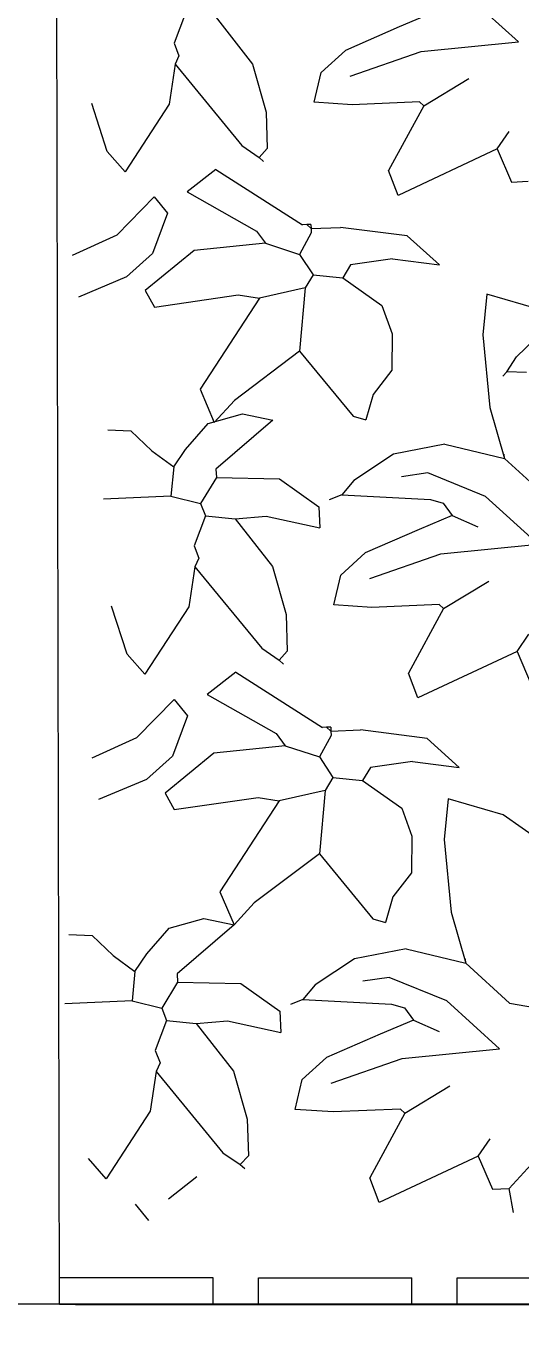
# Model space of a CAD drawing. Header units: centimetres. Extents: x 5667 to 17750, y 274 to 6203.
# Drawn here: x 13295.2 to 13332.7, y 1490.8 to 1589.5 of the extents above; entities that cross this region are included whole.
import ezdxf

# ---------------------------------------------------------------- set-up
doc = ezdxf.new("R2010")
doc.units = ezdxf.units.CM
doc.header["$MEASUREMENT"] = 0
doc.layers.get('0').update_dxf_attribs({"lineweight": 18})
for name, color, linetype, lineweight in [('A-FURN', 8, 'Continuous', 9), ('A-WALL-FULL', 7, 'Continuous', 20), ('G-ANNO-DIM', 3, 'Continuous', 9), ('G-HEDGE', 104, 'Continuous', 9)]:
    doc.layers.add(name, color=color, linetype=linetype, lineweight=lineweight)
doc.styles.add('ARIAL', font='arial.ttf')
doc.dimstyles.new('TICK_36', dxfattribs={"dimtxt": 10, "dimasz": 3.6, "dimexe": 1.8, "dimexo": 1.2, "dimgap": 1.8, "dimtad": 0, "dimdec": 0, "dimzin": 0, "dimdsep": 46, "dimtxsty": 'ARIAL', "dimblk": 'OBLIQUE', "dimcen": 1.8, "dimdle": 1.8, "dimclrd": 256, "dimclrt": 256, "dimadec": 0, "dimazin": 0, "dimtfac": 1, "dimtdec": 0, "dimtmove": 1, "dimatfit": 3, "dimldrblk": 'OPEN90', "dimfxl": 1, "dimtolj": 1, "dimtzin": 0, "dimarcsym": 0})

# ---------------------------------------------------------------- blocks, each defined once
blk = doc.blocks.new('_Oblique')
at = {"color": 0, "linetype": 'ByBlock', "lineweight": -2}
blk.add_line((-0.5, -0.5), (0.5, 0.5), dxfattribs=at)
blk = doc.blocks.new('*D104')
at = {"layer": 'Defpoints', "color": 0, "transparency": 16777216}
for p in [(13297.182, 1746.602), (13297.735, 1492.602), (13616.14, 1492.602)]:
    blk.add_point(p, dxfattribs=at)
at = {"layer": 'G-ANNO-DIM', "lineweight": -2, "transparency": 16777216}
for p, q in [((13616.14, 1748.402), (13616.14, 1632.514)), ((13616.14, 1490.802), (13616.14, 1606.69))]:
    blk.add_line(p, q, dxfattribs=at)
at = {"layer": 'G-ANNO-DIM', "color": 0, "lineweight": -2, "transparency": 16777216}
for p, q in [((13298.382, 1746.602), (13617.94, 1746.602)), ((13298.935, 1492.602), (13617.94, 1492.602))]:
    blk.add_line(p, q, dxfattribs=at)
at = {"layer": 'G-ANNO-DIM', "lineweight": -2, "transparency": 16777216, "xscale": 3.6, "yscale": 3.6, "zscale": 3.6}
for p, rotation in [((13616.14, 1746.602), 90), ((13616.14, 1492.602), 270)]:
    blk.add_blockref('_Oblique', p, dxfattribs=dict(at, rotation=rotation))
at = {"layer": 'G-ANNO-DIM', "transparency": 16777216, "insert": (13616.14, 1619.602), "char_height": 10, "attachment_point": 5, "rotation": 90, "style": 'ARIAL'}
blk.add_mtext('\\A1;254', dxfattribs=at)
blk = doc.blocks.new('_Open90')
at = {"color": 0, "linetype": 'ByBlock', "lineweight": -2}
for p, q in [((-0.5, 0.5), (0, 0)), ((0, 0), (-1, 0)), ((0, 0), (-0.5, -0.5))]:
    blk.add_line(p, q, dxfattribs=at)

msp = doc.modelspace()

# ---------------------------------------------------------------- linework, layer by layer
at = {"layer": 'A-FURN'}
for p, q in [((13309.37, 1494.602), (13297.73, 1494.602)), ((13309.37, 1492.602), (13309.37, 1494.602)), ((13312.793, 1492.602), (13312.793, 1494.602)), ((13312.793, 1494.602), (13324.429, 1494.602)), ((13324.429, 1492.602), (13324.429, 1494.602)), ((13327.852, 1492.602), (13327.852, 1494.602)), ((13327.852, 1494.602), (13339.488, 1494.602)), ((13297.735, 1492.602), (13309.37, 1492.602)), ((13312.793, 1492.602), (13324.429, 1492.602)), ((13327.852, 1492.602), (13339.488, 1492.602))]:
    msp.add_line(p, q, dxfattribs=at)
at = {"layer": 'A-WALL-FULL'}
for p, q in [((13297.735, 1492.602), (13297.182, 1746.602)), ((13652.735, 1492.602), (12632.735, 1492.602))]:
    msp.add_line(p, q, dxfattribs=at)
at = {"layer": 'G-HEDGE'}
for p, q in [((13332.487, 1588.32), (13328.497, 1591.956)), ((13307.277, 1590.478), (13306.419, 1588.206)), ((13309.521, 1590.257), (13312.349, 1586.631)), ((13325.971, 1590.51), (13323.465, 1589.443)), ((13323.465, 1589.443), (13319.392, 1587.669)), ((13325.116, 1587.59), (13332.487, 1588.32)), ((13306.419, 1588.206), (13306.779, 1587.264)), ((13306.779, 1587.264), (13306.488, 1586.613)), ((13319.392, 1587.669), (13317.549, 1585.994)), ((13319.743, 1585.723), (13325.116, 1587.59)), ((13306.488, 1586.613), (13306.032, 1583.591)), ((13306.488, 1586.613), (13311.545, 1580.449)), ((13312.349, 1586.631), (13313.387, 1582.991)), ((13317.01, 1583.735), (13317.549, 1585.994)), ((13325.321, 1583.459), (13328.743, 1585.524)), ((13301.349, 1580.004), (13300.166, 1583.643)), ((13306.032, 1583.591), (13302.693, 1578.467)), ((13319.891, 1583.542), (13317.01, 1583.735)), ((13324.989, 1583.764), (13319.891, 1583.542)), ((13325.321, 1583.459), (13322.662, 1578.555)), ((13325.321, 1583.459), (13324.989, 1583.764)), ((13313.387, 1582.991), (13313.47, 1580.214)), ((13330.89, 1580.191), (13331.791, 1581.506)), ((13311.545, 1580.449), (13312.861, 1579.549)), ((13302.693, 1578.468), (13301.349, 1580.004)), ((13313.47, 1580.214), (13312.861, 1579.549)), ((13312.861, 1579.549), (13313.193, 1579.244)), ((13330.89, 1580.191), (13323.383, 1576.672)), ((13330.89, 1580.191), (13331.957, 1577.683)), ((13309.572, 1578.622), (13307.411, 1576.933)), ((13309.572, 1578.622), (13316.138, 1574.44)), ((13323.383, 1576.672), (13322.662, 1578.555)), ((13331.957, 1577.683), (13333.232, 1577.739)), ((13302.084, 1573.682), (13304.905, 1576.558)), ((13304.905, 1576.558), (13305.916, 1575.325)), ((13307.411, 1576.933), (13312.648, 1573.968)), ((13305.916, 1575.325), (13304.785, 1572.264)), ((13316.457, 1574.454), (13316.138, 1574.44)), ((13316.775, 1574.468), (13316.457, 1574.454)), ((13316.457, 1574.454), (13316.789, 1574.149)), ((13316.775, 1574.468), (13316.789, 1574.149)), ((13298.713, 1572.138), (13302.084, 1573.682)), ((13312.648, 1573.968), (13313.326, 1573.04)), ((13316.803, 1573.831), (13315.917, 1572.196)), ((13316.789, 1574.149), (13319.019, 1574.246)), ((13316.789, 1574.149), (13316.803, 1573.831)), ((13324.067, 1573.603), (13319.019, 1574.246)), ((13326.508, 1571.406), (13324.067, 1573.603)), ((13307.924, 1572.486), (13304.226, 1569.452)), ((13313.326, 1573.04), (13307.924, 1572.486)), ((13313.326, 1573.04), (13315.917, 1572.196)), ((13304.785, 1572.264), (13302.81, 1570.489)), ((13315.917, 1572.196), (13316.942, 1570.645)), ((13322.954, 1571.865), (13319.782, 1571.406)), ((13322.954, 1571.865), (13326.508, 1571.406)), ((13302.81, 1570.489), (13299.17, 1568.966)), ((13316.942, 1570.645), (13316.346, 1569.661)), ((13316.942, 1570.645), (13319.186, 1570.423)), ((13319.782, 1571.406), (13319.186, 1570.423)), ((13316.346, 1569.661), (13312.87, 1568.871)), ((13316.346, 1569.661), (13315.918, 1564.854)), ((13319.186, 1570.423), (13322.151, 1568.318)), ((13304.226, 1569.452), (13304.918, 1568.205)), ((13304.918, 1568.205), (13311.263, 1569.12)), ((13312.87, 1568.871), (13308.383, 1561.972)), ((13311.263, 1569.12), (13312.87, 1568.871)), ((13330.111, 1569.173), (13329.805, 1566.088)), ((13334.267, 1567.972), (13330.111, 1569.173)), ((13322.151, 1568.318), (13322.925, 1566.182)), ((13322.925, 1566.182), (13322.899, 1563.416)), ((13329.805, 1566.088), (13330.339, 1560.583)), ((13332.353, 1564.443), (13333.76, 1565.794)), ((13315.918, 1564.854), (13310.973, 1561.127)), ((13315.918, 1564.854), (13319.964, 1559.923)), ((13331.626, 1563.304), (13332.353, 1564.443)), ((13322.899, 1563.416), (13321.487, 1561.586)), ((13331.627, 1563.304), (13331.322, 1562.972)), ((13333.108, 1563.247), (13331.626, 1563.304)), ((13308.383, 1561.972), (13309.45, 1559.464)), ((13321.487, 1561.586), (13320.933, 1559.646)), ((13310.973, 1561.127), (13309.45, 1559.464)), ((13308.98, 1559.37), (13311.587, 1560.098)), ((13313.889, 1559.618), (13309.582, 1555.92)), ((13311.587, 1560.098), (13313.889, 1559.618)), ((13319.964, 1559.923), (13320.933, 1559.646)), ((13330.339, 1560.583), (13331.435, 1556.727)), ((13301.379, 1558.885), (13303.142, 1558.808)), ((13303.142, 1558.808), (13304.734, 1557.304)), ((13307.282, 1557.415), (13308.98, 1559.37)), ((13326.919, 1557.808), (13323.017, 1557.039)), ((13326.919, 1557.808), (13331.435, 1556.727)), ((13304.734, 1557.304), (13306.381, 1556.099)), ((13306.381, 1556.099), (13307.282, 1557.415)), ((13323.017, 1557.039), (13320.025, 1555.066)), ((13331.435, 1556.727), (13331.421, 1557.047)), ((13331.435, 1556.727), (13334.76, 1553.68)), ((13306.381, 1556.099), (13306.16, 1553.855)), ((13309.582, 1555.92), (13309.61, 1555.282)), ((13309.61, 1555.282), (13308.418, 1553.315)), ((13309.61, 1555.282), (13314.403, 1555.172)), ((13314.403, 1555.172), (13317.368, 1553.066)), ((13320.025, 1555.066), (13319.107, 1553.956)), ((13325.635, 1555.633), (13323.635, 1555.342)), ((13329.999, 1553.851), (13325.635, 1555.633)), ((13306.16, 1553.855), (13301.063, 1553.633)), ((13306.16, 1553.855), (13308.418, 1553.315)), ((13319.107, 1553.956), (13318.165, 1553.596)), ((13319.107, 1553.956), (13325.825, 1553.61)), ((13333.989, 1550.215), (13329.999, 1553.851)), ((13308.418, 1553.315), (13308.779, 1552.373)), ((13317.368, 1553.066), (13317.437, 1551.474)), ((13325.825, 1553.61), (13326.795, 1553.333)), ((13326.795, 1553.333), (13327.473, 1552.405)), ((13308.779, 1552.373), (13307.92, 1550.101)), ((13308.779, 1552.373), (13311.023, 1552.152)), ((13311.023, 1552.152), (13313.391, 1552.345)), ((13311.023, 1552.152), (13313.851, 1548.526)), ((13313.391, 1552.345), (13317.437, 1551.474)), ((13327.473, 1552.405), (13324.967, 1551.338)), ((13327.473, 1552.405), (13329.426, 1551.533)), ((13324.967, 1551.338), (13320.894, 1549.564)), ((13307.92, 1550.101), (13308.28, 1549.159)), ((13326.618, 1549.485), (13333.989, 1550.215)), ((13308.28, 1549.159), (13307.99, 1548.508)), ((13320.894, 1549.564), (13319.051, 1547.888)), ((13321.244, 1547.618), (13326.618, 1549.485)), ((13307.99, 1548.508), (13307.534, 1545.486)), ((13307.99, 1548.508), (13313.047, 1542.344)), ((13313.851, 1548.526), (13314.889, 1544.886)), ((13318.512, 1545.63), (13319.051, 1547.888)), ((13326.823, 1545.354), (13330.245, 1547.419)), ((13302.851, 1541.899), (13301.668, 1545.538)), ((13307.534, 1545.486), (13304.195, 1540.362)), ((13314.889, 1544.886), (13314.972, 1542.109)), ((13321.393, 1545.437), (13318.512, 1545.63)), ((13326.491, 1545.659), (13321.393, 1545.437)), ((13326.823, 1545.354), (13324.164, 1540.45)), ((13326.823, 1545.354), (13326.491, 1545.659)), ((13332.392, 1542.086), (13333.293, 1543.401)), ((13304.195, 1540.363), (13302.851, 1541.899)), ((13313.047, 1542.344), (13314.363, 1541.444)), ((13314.972, 1542.109), (13314.363, 1541.444)), ((13332.392, 1542.086), (13324.885, 1538.566)), ((13332.392, 1542.086), (13333.459, 1539.578)), ((13314.363, 1541.444), (13314.695, 1541.139)), ((13311.074, 1540.517), (13308.912, 1538.828)), ((13311.074, 1540.517), (13317.64, 1536.335)), ((13324.885, 1538.566), (13324.164, 1540.45)), ((13303.586, 1535.577), (13306.407, 1538.453)), ((13306.407, 1538.453), (13307.418, 1537.22)), ((13308.912, 1538.828), (13314.15, 1535.863)), ((13307.418, 1537.22), (13306.286, 1534.159)), ((13317.959, 1536.349), (13317.64, 1536.335)), ((13318.277, 1536.363), (13317.959, 1536.349)), ((13317.959, 1536.349), (13318.291, 1536.044)), ((13318.277, 1536.363), (13318.291, 1536.044)), ((13318.291, 1536.044), (13320.521, 1536.141)), ((13318.291, 1536.044), (13318.305, 1535.726)), ((13325.569, 1535.497), (13320.521, 1536.141)), ((13300.215, 1534.033), (13303.586, 1535.577)), ((13314.828, 1534.935), (13309.426, 1534.381)), ((13314.15, 1535.863), (13314.828, 1534.935)), ((13314.828, 1534.935), (13317.419, 1534.091)), ((13318.305, 1535.726), (13317.419, 1534.091)), ((13328.01, 1533.3), (13325.569, 1535.497)), ((13306.286, 1534.159), (13304.312, 1532.384)), ((13309.426, 1534.381), (13305.728, 1531.347)), ((13317.419, 1534.091), (13318.444, 1532.54)), ((13321.284, 1533.301), (13320.688, 1532.318)), ((13324.456, 1533.76), (13321.284, 1533.301)), ((13324.456, 1533.76), (13328.01, 1533.3)), ((13304.312, 1532.384), (13300.672, 1530.86)), ((13318.444, 1532.54), (13317.848, 1531.556)), ((13318.444, 1532.54), (13320.688, 1532.318)), ((13320.688, 1532.318), (13323.653, 1530.213)), ((13305.728, 1531.347), (13306.42, 1530.1)), ((13306.42, 1530.1), (13312.765, 1531.015)), ((13312.765, 1531.015), (13314.372, 1530.766)), ((13317.848, 1531.556), (13314.372, 1530.766)), ((13317.848, 1531.556), (13317.42, 1526.749)), ((13314.372, 1530.766), (13309.885, 1523.867)), ((13323.653, 1530.213), (13324.427, 1528.077)), ((13327.173, 1530.914), (13326.868, 1527.829)), ((13331.33, 1529.713), (13327.173, 1530.914)), ((13334.203, 1527.688), (13331.33, 1529.713)), ((13324.427, 1528.077), (13324.401, 1525.311)), ((13326.868, 1527.829), (13327.401, 1522.324)), ((13317.42, 1526.749), (13312.474, 1523.022)), ((13317.42, 1526.749), (13321.465, 1521.818)), ((13324.401, 1525.311), (13322.988, 1523.481)), ((13309.885, 1523.867), (13310.952, 1521.359)), ((13322.988, 1523.481), (13322.435, 1521.541)), ((13312.474, 1523.022), (13310.952, 1521.359)), ((13327.401, 1522.324), (13328.497, 1518.469)), ((13306.043, 1521.111), (13308.65, 1521.839)), ((13310.952, 1521.359), (13306.644, 1517.661)), ((13308.65, 1521.839), (13310.952, 1521.359)), ((13321.465, 1521.818), (13322.435, 1521.541)), ((13298.442, 1520.626), (13300.204, 1520.55)), ((13300.204, 1520.55), (13301.796, 1519.045)), ((13304.344, 1519.156), (13306.043, 1521.111)), ((13303.444, 1517.84), (13304.344, 1519.156)), ((13323.981, 1519.549), (13320.08, 1518.78)), ((13323.981, 1519.549), (13328.497, 1518.469)), ((13301.796, 1519.045), (13303.444, 1517.84)), ((13320.08, 1518.78), (13317.088, 1516.807)), ((13328.497, 1518.469), (13328.484, 1518.788)), ((13328.497, 1518.469), (13331.822, 1515.422)), ((13303.444, 1517.84), (13303.223, 1515.596)), ((13306.644, 1517.661), (13306.672, 1517.023)), ((13322.698, 1517.375), (13320.697, 1517.083)), ((13327.061, 1515.592), (13322.698, 1517.375)), ((13306.672, 1517.023), (13305.481, 1515.056)), ((13306.672, 1517.023), (13311.465, 1516.913)), ((13311.465, 1516.913), (13314.43, 1514.808)), ((13317.088, 1516.807), (13316.169, 1515.697)), ((13303.223, 1515.596), (13298.125, 1515.374)), ((13303.223, 1515.596), (13305.481, 1515.056)), ((13316.169, 1515.697), (13315.227, 1515.337)), ((13316.169, 1515.697), (13322.888, 1515.351)), ((13322.888, 1515.351), (13323.857, 1515.074)), ((13331.051, 1511.956), (13327.061, 1515.592)), ((13331.822, 1515.422), (13336.325, 1514.66)), ((13305.481, 1515.056), (13305.841, 1514.114)), ((13314.43, 1514.808), (13314.499, 1513.215)), ((13323.857, 1515.074), (13324.535, 1514.146)), ((13305.841, 1514.114), (13304.983, 1511.843)), ((13305.841, 1514.114), (13308.085, 1513.893)), ((13308.086, 1513.893), (13310.453, 1514.086)), ((13308.086, 1513.893), (13310.913, 1510.267)), ((13310.453, 1514.086), (13314.499, 1513.215)), ((13324.535, 1514.146), (13322.029, 1513.079)), ((13324.535, 1514.146), (13326.489, 1513.274)), ((13322.029, 1513.079), (13317.956, 1511.305)), ((13304.983, 1511.843), (13305.343, 1510.901)), ((13317.956, 1511.305), (13316.114, 1509.63)), ((13323.68, 1511.227), (13331.051, 1511.956)), ((13305.343, 1510.901), (13305.052, 1510.249)), ((13310.913, 1510.267), (13311.951, 1506.627)), ((13318.307, 1509.36), (13323.68, 1511.227)), ((13305.052, 1510.249), (13304.596, 1507.227)), ((13305.052, 1510.249), (13310.109, 1504.085)), ((13315.574, 1507.371), (13316.114, 1509.63)), ((13323.885, 1507.096), (13327.307, 1509.16)), ((13318.456, 1507.178), (13315.574, 1507.371)), ((13323.553, 1507.4), (13318.456, 1507.178)), ((13323.885, 1507.096), (13323.553, 1507.4)), ((13304.596, 1507.227), (13301.258, 1502.103)), ((13311.951, 1506.627), (13312.035, 1503.85)), ((13323.885, 1507.096), (13321.226, 1502.192)), ((13329.455, 1503.827), (13330.355, 1505.143)), ((13334.844, 1504.701), (13331.796, 1501.375)), ((13301.257, 1502.104), (13299.913, 1503.641)), ((13310.109, 1504.085), (13311.425, 1503.185)), ((13312.035, 1503.85), (13311.425, 1503.185)), ((13329.455, 1503.827), (13321.947, 1500.308)), ((13329.455, 1503.827), (13330.522, 1501.319)), ((13311.425, 1503.185), (13311.757, 1502.88)), ((13308.136, 1502.259), (13305.975, 1500.569)), ((13321.947, 1500.308), (13321.226, 1502.192)), ((13330.522, 1501.319), (13331.796, 1501.375)), ((13332.117, 1499.556), (13331.796, 1501.375)), ((13303.469, 1500.194), (13304.481, 1498.961))]:
    msp.add_line(p, q, dxfattribs=at)

# ---------------------------------------------------------------- dimensions: what is measured, and where the dimension line sits
at = {"layer": 'G-ANNO-DIM'}
dim = msp.add_linear_dim(base=(13616.14, 1492.602), p1=(13297.182, 1746.602), p2=(13297.735, 1492.602), angle=90, dimstyle='TICK_36', dxfattribs=at)
dim.commit()
dim.dimension.update_dxf_attribs({"geometry": '*D104', "text_midpoint": (13616.14, 1619.602)})

doc.saveas('drawing.dxf')
